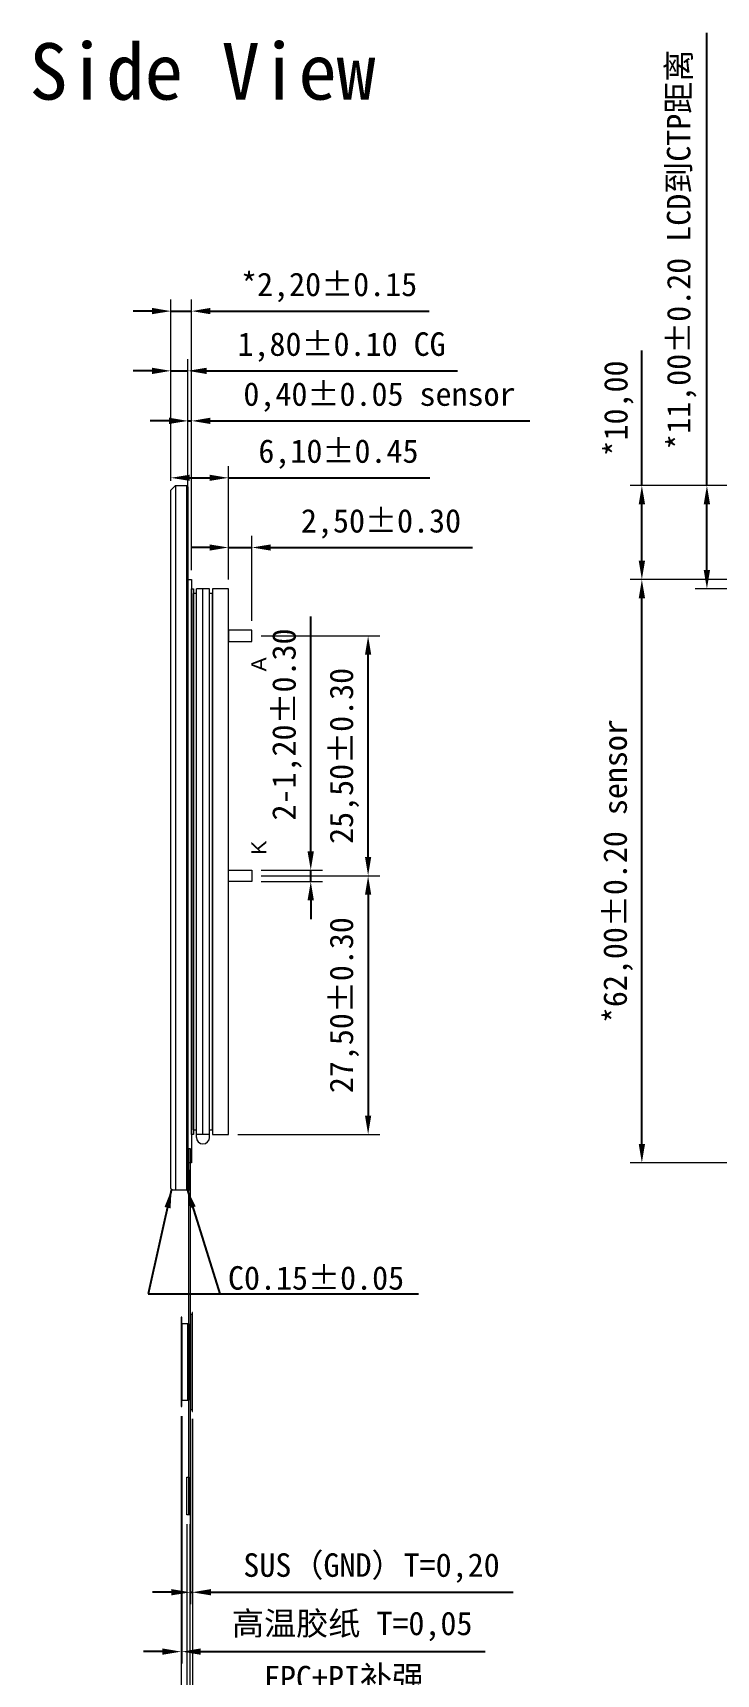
# Model space of a CAD drawing. Header units: millimetres. Extents: x 3549 to 4611, y 2266 to 2831.
# Drawn here: x 3787.5 to 3860.1, y 2617.6 to 2792.1 of the extents above; entities that cross this region are included whole.
import ezdxf

# ---------------------------------------------------------------- set-up
doc = ezdxf.new("R2010")
doc.units = ezdxf.units.MM
for name, color, linetype in [('Adhesive', 2, 'Continuous'), ('Dim', 4, 'Continuous'), ('Mylar', 2, 'Continuous')]:
    doc.layers.add(name, color=color, linetype=linetype)
for name, color, linetype, lineweight in [('BACKLIGHT', 7, 'Continuous', 20), ('Cover Lens', 152, 'Continuous', 0), ('FPC', 30, 'Continuous', 0), ('FPC Stiffener', 7, 'Continuous', 0), ('LCD', 4, 'Continuous', 20), ('OCA', 3, 'Continuous', 0), ('PCB', 102, 'Continuous', 20), ('Sensor', 6, 'Continuous', 0), ('TEXT', 7, 'Continuous', 30)]:
    doc.layers.add(name, color=color, linetype=linetype, lineweight=lineweight)
doc.styles.add('Arial', font='arial.ttf')
doc.styles.add('宋体', font='宋体.ttf')
doc.dimstyles.new('DIM', dxfattribs={"dimtxt": 2.5, "dimasz": 2, "dimexe": 1.25, "dimexo": 1, "dimgap": 1, "dimtad": 1, "dimzin": 1, "dimtxsty": '宋体', "dimcen": 2.5, "dimazin": 0, "dimtfac": 1, "dimtmove": 0, "dimatfit": 3, "dimfxl": 0, "dimlwe": 0, "dimarcsym": 0})

# ---------------------------------------------------------------- blocks, each defined once
blk = doc.blocks.new('*D26')
at = {"layer": 'Defpoints', "color": 0}
for p in [(3852.22, 2733.95), (3868.19, 2733.95), (3868.19, 2671.95)]:
    blk.add_point(p, dxfattribs=at)
at = {"layer": 'Dim', "color": 0, "lineweight": 0}
for p, q in [((3867.19, 2733.95), (3850.97, 2733.95)), ((3867.19, 2671.95), (3850.97, 2671.95))]:
    blk.add_line(p, q, dxfattribs=at)
at = {"layer": 'Dim', "color": 0, "lineweight": -2}
blk.add_line((3852.22, 2673.95), (3852.22, 2731.95), dxfattribs=at)
at = {"layer": 'Dim', "color": 0}
for points in [[(3851.89, 2731.95), (3852.56, 2731.95), (3852.22, 2733.95)], [(3851.89, 2673.95), (3852.56, 2673.95), (3852.22, 2671.95)]]:
    blk.add_solid(points, dxfattribs=at)
at = {"layer": 'Dim', "color": 0, "insert": (3849.7, 2702.95), "char_height": 2.5, "attachment_point": 5, "rotation": 90, "style": '宋体'}
blk.add_mtext('{\\C2;*}62,00%%P0.20 sensor', dxfattribs=at)
blk = doc.blocks.new('*D27')
at = {"layer": 'Defpoints', "color": 0}
for p in [(3852.22, 2743.95), (3864.19, 2743.95), (3868.19, 2733.95)]:
    blk.add_point(p, dxfattribs=at)
at = {"layer": 'Dim', "color": 0, "lineweight": -2}
for p, q in [((3852.22, 2743.95), (3852.22, 2758.31)), ((3852.22, 2735.95), (3852.22, 2741.95))]:
    blk.add_line(p, q, dxfattribs=at)
at = {"layer": 'Dim', "color": 0, "lineweight": 0}
for p, q in [((3863.19, 2743.95), (3850.97, 2743.95)), ((3867.19, 2733.95), (3850.97, 2733.95))]:
    blk.add_line(p, q, dxfattribs=at)
at = {"layer": 'Dim', "color": 0}
for points in [[(3851.89, 2741.95), (3852.56, 2741.95), (3852.22, 2743.95)], [(3851.89, 2735.95), (3852.56, 2735.95), (3852.22, 2733.95)]]:
    blk.add_solid(points, dxfattribs=at)
at = {"layer": 'Dim', "color": 0, "insert": (3849.77, 2752.13), "char_height": 2.5, "attachment_point": 5, "rotation": 90, "style": '宋体'}
blk.add_mtext('{\\C2;*}10,00', dxfattribs=at)
blk = doc.blocks.new('*D29')
at = {"layer": 'Defpoints', "color": 0}
for p in [(3804.41, 2750.81), (3804.01, 2733.95), (3804.41, 2733.95)]:
    blk.add_point(p, dxfattribs=at)
at = {"layer": 'Dim', "color": 0, "lineweight": 0}
for p, q in [((3804.01, 2734.95), (3804.01, 2752.06)), ((3804.41, 2734.95), (3804.41, 2752.06))]:
    blk.add_line(p, q, dxfattribs=at)
at = {"layer": 'Dim', "color": 0, "lineweight": -2}
for p, q in [((3802.01, 2750.81), (3800.01, 2750.81)), ((3804.01, 2750.81), (3804.41, 2750.81)), ((3806.41, 2750.81), (3840.31, 2750.81))]:
    blk.add_line(p, q, dxfattribs=at)
at = {"layer": 'Dim', "color": 0}
for points in [[(3802.01, 2751.15), (3802.01, 2750.48), (3804.01, 2750.81)], [(3806.41, 2751.15), (3806.41, 2750.48), (3804.41, 2750.81)]]:
    blk.add_solid(points, dxfattribs=at)
at = {"layer": 'Dim', "color": 0, "insert": (3824.36, 2753.34), "char_height": 2.5, "attachment_point": 5, "style": '宋体'}
blk.add_mtext('0,40%%P0.05 sensor', dxfattribs=at)
blk = doc.blocks.new('*D30')
at = {"layer": 'Defpoints', "color": 0}
for p in [(3804.01, 2756.13), (3802.21, 2743.45), (3804.01, 2743.8)]:
    blk.add_point(p, dxfattribs=at)
at = {"layer": 'Dim', "color": 0, "lineweight": 0}
for p, q in [((3802.21, 2744.45), (3802.21, 2757.38)), ((3804.01, 2744.8), (3804.01, 2757.38))]:
    blk.add_line(p, q, dxfattribs=at)
at = {"layer": 'Dim', "color": 0, "lineweight": -2}
for p, q in [((3800.21, 2756.13), (3798.21, 2756.13)), ((3802.21, 2756.13), (3804.01, 2756.13)), ((3806.01, 2756.13), (3832.65, 2756.13))]:
    blk.add_line(p, q, dxfattribs=at)
at = {"layer": 'Dim', "color": 0}
for points in [[(3800.21, 2756.46), (3800.21, 2755.79), (3802.21, 2756.13)], [(3806.01, 2756.46), (3806.01, 2755.79), (3804.01, 2756.13)]]:
    blk.add_solid(points, dxfattribs=at)
at = {"layer": 'Dim', "color": 0, "insert": (3820.33, 2758.65), "char_height": 2.5, "attachment_point": 5, "style": '宋体'}
blk.add_mtext('1,80%%P0.10 CG', dxfattribs=at)
blk = doc.blocks.new('*D31')
at = {"layer": 'Defpoints', "color": 0}
for p in [(3804.41, 2762.48), (3802.21, 2743.45), (3804.41, 2733.95)]:
    blk.add_point(p, dxfattribs=at)
at = {"layer": 'Dim', "color": 0, "lineweight": 0}
for p, q in [((3802.21, 2744.45), (3802.21, 2763.73)), ((3804.41, 2734.95), (3804.41, 2763.73))]:
    blk.add_line(p, q, dxfattribs=at)
at = {"layer": 'Dim', "color": 0, "lineweight": -2}
for p, q in [((3800.21, 2762.48), (3798.21, 2762.48)), ((3802.21, 2762.48), (3804.41, 2762.48)), ((3806.41, 2762.48), (3829.62, 2762.48))]:
    blk.add_line(p, q, dxfattribs=at)
at = {"layer": 'Dim', "color": 0}
for points in [[(3800.21, 2762.82), (3800.21, 2762.15), (3802.21, 2762.48)], [(3806.41, 2762.82), (3806.41, 2762.15), (3804.41, 2762.48)]]:
    blk.add_solid(points, dxfattribs=at)
at = {"layer": 'Dim', "color": 0, "insert": (3819.01, 2765), "char_height": 2.5, "attachment_point": 5, "style": '宋体'}
blk.add_mtext('{\\C2;*}2,20%%P0.15', dxfattribs=at)
blk = doc.blocks.new('*D35')
at = {"layer": 'Defpoints', "color": 0}
for p in [(3804.26, 2645.72), (3804.46, 2645.72), (3804.46, 2626.29)]:
    blk.add_point(p, dxfattribs=at)
at = {"layer": 'Dim', "color": 0, "lineweight": 0}
for p, q in [((3804.26, 2644.72), (3804.26, 2625.04)), ((3804.46, 2644.72), (3804.46, 2625.04))]:
    blk.add_line(p, q, dxfattribs=at)
at = {"layer": 'Dim', "color": 0, "lineweight": -2}
for p, q in [((3802.26, 2626.29), (3800.26, 2626.29)), ((3804.26, 2626.29), (3804.46, 2626.29)), ((3806.46, 2626.29), (3838.57, 2626.29))]:
    blk.add_line(p, q, dxfattribs=at)
at = {"layer": 'Dim', "color": 0}
for points in [[(3802.26, 2626.63), (3802.26, 2625.96), (3804.26, 2626.29)], [(3806.46, 2626.63), (3806.46, 2625.96), (3804.46, 2626.29)]]:
    blk.add_solid(points, dxfattribs=at)
at = {"layer": 'Dim', "color": 0, "lineweight": 0, "insert": (3823.51, 2628.86), "char_height": 2.5, "attachment_point": 5, "style": '宋体'}
blk.add_mtext('SUS（GND）T=0,20', dxfattribs=at)
blk = doc.blocks.new('*D36')
at = {"layer": 'Defpoints', "color": 0}
for p in [(3803.31, 2646.02), (3803.36, 2646.02), (3803.36, 2619.98)]:
    blk.add_point(p, dxfattribs=at)
at = {"layer": 'Dim', "color": 0, "lineweight": 0}
for p, q in [((3803.31, 2645.02), (3803.31, 2618.73)), ((3803.36, 2645.02), (3803.36, 2618.73))]:
    blk.add_line(p, q, dxfattribs=at)
at = {"layer": 'Dim', "color": 0, "lineweight": -2}
for p, q in [((3801.31, 2619.98), (3799.31, 2619.98)), ((3803.31, 2619.98), (3803.36, 2619.98)), ((3805.36, 2619.98), (3835.57, 2619.98))]:
    blk.add_line(p, q, dxfattribs=at)
at = {"layer": 'Dim', "color": 0}
for points in [[(3801.31, 2620.32), (3801.31, 2619.65), (3803.31, 2619.98)], [(3805.36, 2620.32), (3805.36, 2619.65), (3803.36, 2619.98)]]:
    blk.add_solid(points, dxfattribs=at)
at = {"layer": 'Dim', "color": 0, "lineweight": 0, "insert": (3821.46, 2622.66), "char_height": 2.5, "attachment_point": 5, "style": '宋体'}
blk.add_mtext('高温胶纸 T=0,05', dxfattribs=at)
blk = doc.blocks.new('*D15')
at = {"layer": 'Defpoints', "color": 0}
for p in [(3803.31, 2646.02), (3804.51, 2645.72), (3804.51, 2604.81)]:
    blk.add_point(p, dxfattribs=at)
at = {"layer": 'Dim', "color": 0, "lineweight": 0}
for p, q in [((3803.31, 2645.02), (3803.31, 2603.56)), ((3804.51, 2644.72), (3804.51, 2603.56))]:
    blk.add_line(p, q, dxfattribs=at)
at = {"layer": 'Dim', "color": 0, "lineweight": -2}
for p, q in [((3801.31, 2604.81), (3799.31, 2604.81)), ((3803.31, 2604.81), (3804.51, 2604.81)), ((3806.51, 2604.81), (3824.52, 2604.81))]:
    blk.add_line(p, q, dxfattribs=at)
at = {"layer": 'Dim', "color": 0}
for points in [[(3801.31, 2605.14), (3801.31, 2604.48), (3803.31, 2604.81)], [(3806.51, 2605.14), (3806.51, 2604.48), (3804.51, 2604.81)]]:
    blk.add_solid(points, dxfattribs=at)
at = {"layer": 'Dim', "color": 0, "lineweight": 0, "insert": (3816.52, 2607.06), "char_height": 2.5, "attachment_point": 5, "style": '宋体'}
blk.add_mtext('{\\C2;*}1.40MAX', dxfattribs=at)
blk = doc.blocks.new('*D37')
at = {"layer": 'Defpoints', "color": 0}
for p in [(3803.91, 2634.52), (3804.21, 2634.52), (3803.91, 2610.01)]:
    blk.add_point(p, dxfattribs=at)
at = {"layer": 'Dim', "color": 0, "lineweight": 0}
for p, q in [((3803.91, 2633.52), (3803.91, 2608.76)), ((3804.21, 2633.52), (3804.21, 2608.76))]:
    blk.add_line(p, q, dxfattribs=at)
at = {"layer": 'Dim', "color": 0, "lineweight": -2}
for p, q in [((3801.91, 2610.01), (3799.91, 2610.01)), ((3803.91, 2610.01), (3804.21, 2610.01)), ((3806.21, 2610.01), (3832.97, 2610.01))]:
    blk.add_line(p, q, dxfattribs=at)
at = {"layer": 'Dim', "color": 0}
for points in [[(3801.91, 2610.34), (3801.91, 2609.67), (3803.91, 2610.01)], [(3806.21, 2610.34), (3806.21, 2609.67), (3804.21, 2610.01)]]:
    blk.add_solid(points, dxfattribs=at)
at = {"layer": 'Dim', "color": 0, "lineweight": 0, "insert": (3820.59, 2614.81), "char_height": 2.5, "attachment_point": 5, "style": '宋体'}
blk.add_mtext('FPC+PI补强\\P{\\C2;*}T=0,30%%P0.03', dxfattribs=at)
blk = doc.blocks.new('*D358')
at = {"layer": 'Defpoints', "color": 0}
for p in [(3859.13, 2743.95), (3871.1, 2743.95), (3870.19, 2732.95)]:
    blk.add_point(p, dxfattribs=at)
at = {"layer": 'LCD', "color": 0, "lineweight": -2}
for p, q in [((3859.13, 2743.95), (3859.13, 2792.06)), ((3859.13, 2734.95), (3859.13, 2741.95))]:
    blk.add_line(p, q, dxfattribs=at)
at = {"layer": 'LCD', "color": 0, "lineweight": 0}
for p, q in [((3870.1, 2743.95), (3857.88, 2743.95)), ((3869.19, 2732.95), (3857.88, 2732.95))]:
    blk.add_line(p, q, dxfattribs=at)
at = {"layer": 'LCD', "color": 0}
for points in [[(3858.79, 2741.95), (3859.46, 2741.95), (3859.13, 2743.95)], [(3858.79, 2734.95), (3859.46, 2734.95), (3859.13, 2732.95)]]:
    blk.add_solid(points, dxfattribs=at)
at = {"layer": 'LCD', "color": 0, "insert": (3856.45, 2769.01), "char_height": 2.5, "attachment_point": 5, "rotation": 90, "style": '宋体'}
blk.add_mtext('{\\C2;*}11,00%%P0.20 LCD到CTP距离', dxfattribs=at)
blk = doc.blocks.new('*D359')
at = {"layer": 'Defpoints', "color": 0}
for p in [(3810.81, 2702.45), (3808.31, 2674.95), (3823.15, 2674.95)]:
    blk.add_point(p, dxfattribs=at)
at = {"layer": 'Dim', "color": 0, "lineweight": 0}
for p, q in [((3811.81, 2702.45), (3824.4, 2702.45)), ((3809.31, 2674.95), (3824.4, 2674.95))]:
    blk.add_line(p, q, dxfattribs=at)
at = {"layer": 'Dim', "color": 0, "lineweight": -2}
blk.add_line((3823.15, 2700.45), (3823.15, 2676.95), dxfattribs=at)
at = {"layer": 'Dim', "color": 0}
for points in [[(3822.82, 2700.45), (3823.48, 2700.45), (3823.15, 2702.45)], [(3822.82, 2676.95), (3823.48, 2676.95), (3823.15, 2674.95)]]:
    blk.add_solid(points, dxfattribs=at)
at = {"layer": 'Dim', "color": 0, "insert": (3820.63, 2688.7), "char_height": 2.5, "attachment_point": 5, "rotation": 90, "style": '宋体'}
blk.add_mtext('27,50%%P0.30', dxfattribs=at)
blk = doc.blocks.new('*D360')
at = {"layer": 'Defpoints', "color": 0}
for p in [(3810.81, 2727.95), (3823.15, 2727.95), (3810.81, 2702.45)]:
    blk.add_point(p, dxfattribs=at)
at = {"layer": 'Dim', "color": 0, "lineweight": 0}
for p, q in [((3811.81, 2727.95), (3824.4, 2727.95)), ((3811.81, 2702.45), (3824.4, 2702.45))]:
    blk.add_line(p, q, dxfattribs=at)
at = {"layer": 'Dim', "color": 0, "lineweight": -2}
blk.add_line((3823.15, 2704.45), (3823.15, 2725.95), dxfattribs=at)
at = {"layer": 'Dim', "color": 0}
for points in [[(3822.82, 2725.95), (3823.48, 2725.95), (3823.15, 2727.95)], [(3822.82, 2704.45), (3823.48, 2704.45), (3823.15, 2702.45)]]:
    blk.add_solid(points, dxfattribs=at)
at = {"layer": 'Dim', "color": 0, "insert": (3820.63, 2715.2), "char_height": 2.5, "attachment_point": 5, "rotation": 90, "style": '宋体'}
blk.add_mtext('25,50%%P0.30', dxfattribs=at)
blk = doc.blocks.new('*D361')
at = {"layer": 'Defpoints', "color": 0}
for p in [(3810.81, 2703.05), (3817.06, 2703.05), (3810.81, 2701.85)]:
    blk.add_point(p, dxfattribs=at)
at = {"layer": 'Dim', "color": 0, "lineweight": -2}
for p, q in [((3817.06, 2705.05), (3817.06, 2730.02)), ((3817.06, 2701.85), (3817.06, 2703.05)), ((3817.06, 2699.85), (3817.06, 2697.85))]:
    blk.add_line(p, q, dxfattribs=at)
at = {"layer": 'Dim', "color": 0, "lineweight": 0}
for p, q in [((3811.81, 2703.05), (3818.31, 2703.05)), ((3811.81, 2701.85), (3818.31, 2701.85))]:
    blk.add_line(p, q, dxfattribs=at)
at = {"layer": 'Dim', "color": 0}
for points in [[(3816.72, 2705.05), (3817.39, 2705.05), (3817.06, 2703.05)], [(3816.72, 2699.85), (3817.39, 2699.85), (3817.06, 2701.85)]]:
    blk.add_solid(points, dxfattribs=at)
at = {"layer": 'Dim', "color": 0, "insert": (3814.53, 2718.54), "char_height": 2.5, "attachment_point": 5, "rotation": 90, "style": '宋体'}
blk.add_mtext('2-1,20%%P0.30', dxfattribs=at)
blk = doc.blocks.new('*D362')
at = {"layer": 'Defpoints', "color": 0}
for p in [(3810.81, 2737.35), (3808.31, 2732.95), (3810.81, 2728.55)]:
    blk.add_point(p, dxfattribs=at)
at = {"layer": 'Dim', "color": 0, "lineweight": 0}
for p, q in [((3808.31, 2733.95), (3808.31, 2738.6)), ((3810.81, 2729.55), (3810.81, 2738.6))]:
    blk.add_line(p, q, dxfattribs=at)
at = {"layer": 'Dim', "color": 0, "lineweight": -2}
for p, q in [((3806.31, 2737.35), (3804.31, 2737.35)), ((3808.31, 2737.35), (3810.81, 2737.35)), ((3812.81, 2737.35), (3834.23, 2737.35))]:
    blk.add_line(p, q, dxfattribs=at)
at = {"layer": 'Dim', "color": 0}
for points in [[(3806.31, 2737.68), (3806.31, 2737.02), (3808.31, 2737.35)], [(3812.81, 2737.68), (3812.81, 2737.02), (3810.81, 2737.35)]]:
    blk.add_solid(points, dxfattribs=at)
at = {"layer": 'Dim', "color": 0, "insert": (3824.52, 2739.87), "char_height": 2.5, "attachment_point": 5, "style": '宋体'}
blk.add_mtext('2,50%%P0.30', dxfattribs=at)
blk = doc.blocks.new('LCDC2')
at = {"layer": 'BACKLIGHT', "lineweight": 15}
blk.add_lwpolyline([(-1.7, 58), (-1.7, 0), (0, 0), (0, 58)], close=True, dxfattribs=at)
at = {"layer": 'LCD', "lineweight": 15}
for p, q in [((-2, 58), (-3.4, 58)), ((-3.4, 0), (-3.4, 58)), ((-2.7, 0), (-2.7, 58)), ((-2, 0), (-2, 58)), ((-3.4, 57.5), (-3.7, 57.5)), ((-3.7, 0.5), (-3.7, 57.5)), ((-1.7, 57.5), (-2, 57.5)), ((-1.7, 0.5), (-1.7, 57.5)), ((-3.7, 0.5), (-3.4, 0.5)), ((-2, 0), (-3.4, 0)), ((-3.4, -0.3), (-3.4, 0)), ((-2, 0.5), (-1.7, 0.5)), ((-2, -0.3), (-2, 0))]:
    blk.add_line(p, q, dxfattribs=at)
blk.add_arc((-2.7, -0.3), 0.7, 180, 0, dxfattribs=at)
at = {"layer": 'PCB', "lineweight": 15}
for points in [[(0, 53.6), (0, 52.4), (2.5, 52.4), (2.5, 53.6)], [(0, 26.9), (0, 28.1), (2.5, 28.1), (2.5, 26.9)]]:
    blk.add_lwpolyline(points, close=True, dxfattribs=at)
blk = doc.blocks.new('*D363')
at = {"layer": 'Defpoints', "color": 0}
for p in [(3808.31, 2744.76), (3802.21, 2743.45), (3808.31, 2732.95)]:
    blk.add_point(p, dxfattribs=at)
at = {"layer": 'LCD', "color": 0, "lineweight": 0}
for p, q in [((3802.21, 2744.45), (3802.21, 2746.01)), ((3808.31, 2733.95), (3808.31, 2746.01))]:
    blk.add_line(p, q, dxfattribs=at)
at = {"layer": 'LCD', "color": 0, "lineweight": -2}
for p, q in [((3804.21, 2744.76), (3806.31, 2744.76)), ((3808.31, 2744.76), (3829.7, 2744.76))]:
    blk.add_line(p, q, dxfattribs=at)
at = {"layer": 'LCD', "color": 0}
for points in [[(3804.21, 2745.09), (3804.21, 2744.43), (3802.21, 2744.76)], [(3806.31, 2745.09), (3806.31, 2744.43), (3808.31, 2744.76)]]:
    blk.add_solid(points, dxfattribs=at)
at = {"layer": 'LCD', "color": 0, "insert": (3820, 2747.28), "char_height": 2.5, "attachment_point": 5, "style": '宋体'}
blk.add_mtext('6,10%%P0.45', dxfattribs=at)

msp = doc.modelspace()

# ---------------------------------------------------------------- hatches: boundary and pattern name
at = {"layer": 'FPC', "lineweight": 0}
msp.add_hatch(color=3, dxfattribs=at).paths.add_polyline_path([(3804.109, 2646.725), (3804.009, 2646.725), (3804.009, 2654.825), (3804.109, 2654.825)])

# ---------------------------------------------------------------- linework, layer by layer
at = {"layer": 'Adhesive'}
msp.add_lwpolyline([(3804.009, 2671.151), (3804.109, 2671.151), (3804.109, 2669.051), (3804.009, 2669.051)], close=True, dxfattribs=at)
at = {"layer": 'Cover Lens'}
for p, q in [((3802.709, 2743.951), (3802.709, 2669.051)), ((3803.859, 2743.951), (3803.859, 2669.051))]:
    msp.add_line(p, q, dxfattribs=at)
msp.add_lwpolyline([(3802.709, 2743.951), (3803.859, 2743.951), (3804.009, 2743.801), (3804.009, 2669.201), (3803.859, 2669.051), (3802.359, 2669.051), (3802.209, 2669.201), (3802.209, 2743.451)], close=True, dxfattribs=at)
at = {"layer": 'FPC', "lineweight": 0}
for points in [[(3804.209, 2634.525), (3804.109, 2634.525), (3804.109, 2673.451), (3804.259, 2673.451), (3804.259, 2637.525), (3804.209, 2637.525)], [(3804.259, 2645.725), (3804.459, 2645.725), (3804.459, 2655.825), (3804.259, 2655.825)], [(3803.359, 2646.725), (3804.009, 2646.725), (3804.009, 2654.825), (3803.359, 2654.825)]]:
    msp.add_lwpolyline(points, close=True, dxfattribs=at)
at = {"layer": 'FPC', "color": 3, "lineweight": 0}
msp.add_lwpolyline([(3804.109, 2646.725), (3804.009, 2646.725), (3804.009, 2654.825), (3804.109, 2654.825)], close=True, dxfattribs=at)
at = {"layer": 'FPC Stiffener', "color": 26, "lineweight": 0}
msp.add_lwpolyline([(3804.109, 2634.525), (3803.909, 2634.525), (3803.909, 2638.525), (3804.109, 2638.525)], close=True, dxfattribs=at)
at = {"layer": 'Mylar', "lineweight": 0}
for points in [[(3804.459, 2645.525), (3804.509, 2645.525), (3804.509, 2656.025), (3804.459, 2656.025)], [(3803.309, 2646.025), (3803.359, 2646.025), (3803.359, 2655.525), (3803.309, 2655.525)]]:
    msp.add_lwpolyline(points, close=True, dxfattribs=at)
at = {"layer": 'OCA'}
msp.add_lwpolyline([(3804.409, 2732.951), (3804.609, 2732.951), (3804.609, 2674.951), (3804.409, 2674.951)], close=True, dxfattribs=at)
at = {"layer": 'Sensor'}
msp.add_lwpolyline([(3804.009, 2733.951), (3804.409, 2733.951), (3804.409, 2671.951), (3804.009, 2671.951)], close=True, dxfattribs=at)

# ---------------------------------------------------------------- block references
at = {"layer": 'LCD'}
msp.add_blockref('LCDC2', (3808.309, 2674.951), dxfattribs=at)

# ---------------------------------------------------------------- texts
at = {"layer": 'Dim', "color": 2, "lineweight": 0, "insert": (3805.539, 2787.906), "char_height": 6, "attachment_point": 5, "style": '宋体'}
msp.add_mtext('Side View', dxfattribs=at)
at = {"layer": 'Dim', "linetype": 'ByBlock', "lineweight": 0, "insert": (3817.622, 2659.687), "char_height": 2.5, "attachment_point": 5, "style": '宋体'}
msp.add_mtext('C0.15%%P0.05', dxfattribs=at)
at = {"layer": 'TEXT', "lineweight": 20, "char_height": 1.6, "width": 35.05464, "attachment_point": 3, "rotation": 90, "style": 'Arial'}
for s, insert in [('A', (3810.734, 2725.671)), ('K', (3810.734, 2706.2))]:
    msp.add_mtext(s, dxfattribs=dict(at, insert=insert))

# ---------------------------------------------------------------- dimensions: what is measured, and where the dimension line sits
at = {"layer": 'Dim'}
for base, p1, p2, text, picture, middle in [((3804.409, 2762.483), (3802.209, 2743.451), (3804.409, 2733.951), '{\\C2;*}<>%%P0.15', '*D31', (3819.013, 2765.004)), ((3804.009, 2756.128), (3802.209, 2743.451), (3804.009, 2743.801), '<>%%P0.10 CG', '*D30', (3820.328, 2758.649)), ((3804.409, 2750.815), (3804.009, 2733.951), (3804.409, 2733.951), '<>%%P0.05 sensor', '*D29', (3824.36, 2753.336)), ((3810.809, 2737.351), (3808.309, 2732.951), (3810.809, 2728.551), '<>%%P0.30', '*D362', (3824.517, 2739.872))]:
    dim = msp.add_linear_dim(base=base, p1=p1, p2=p2, text=text, dimstyle='DIM', dxfattribs=at)
    dim.commit()
    dim.dimension.update_dxf_attribs({"geometry": picture, "text_midpoint": middle})
for base, p1, p2, text, picture, middle in [((3852.223, 2743.951), (3868.193, 2733.951), (3864.193, 2743.951), '{\\C2;*}<>', '*D27', (3849.765, 2752.131)), ((3852.223, 2733.951), (3868.193, 2671.951), (3868.193, 2733.951), '{\\C2;*}<>%%P0.20 sensor', '*D26', (3849.703, 2702.951)), ((3823.151, 2727.951), (3810.809, 2702.451), (3810.809, 2727.951), '<>%%P0.30', '*D360', (3820.63, 2715.201)), ((3823.151, 2674.951), (3810.809, 2702.451), (3808.309, 2674.951), '<>%%P0.30', '*D359', (3820.63, 2688.701))]:
    dim = msp.add_linear_dim(base=base, p1=p1, p2=p2, angle=90, text=text, dimstyle='DIM', dxfattribs=at)
    dim.commit()
    dim.dimension.update_dxf_attribs({"geometry": picture, "text_midpoint": middle})
dim = msp.add_linear_dim(base=(3817.056, 2703.051), p1=(3810.809, 2701.851), p2=(3810.809, 2703.051), angle=90, text='2-<>%%P0.30', dimstyle='DIM', dxfattribs=at)
dim.commit()
dim.dimension.update_dxf_attribs({"geometry": '*D361', "text_midpoint": (3817.056, 2718.537), "dimtype": 160})
at = {"layer": 'Dim', "lineweight": 0}
for base, p1, p2, text, picture, middle in [((3803.359, 2619.984), (3803.309, 2646.025), (3803.359, 2646.025), '高温胶纸 T=<>', '*D36', (3821.463, 2619.984)), ((3804.509, 2604.809), (3803.309, 2646.025), (3804.509, 2645.725), '{\\C2;*}1.40MAX', '*D15', (3816.516, 2604.809)), ((3804.459, 2626.294), (3804.259, 2645.725), (3804.459, 2645.725), 'SUS（GND）T=<>', '*D35', (3823.514, 2626.294)), ((3803.909, 2610.007), (3804.209, 2634.525), (3803.909, 2634.525), 'FPC+PI补强\\P{\\C2;*}T=<>%%P0.03', '*D37', (3820.591, 2610.007))]:
    dim = msp.add_linear_dim(base=base, p1=p1, p2=p2, text=text, dimstyle='DIM', override={"dimtxsty": '宋体'}, dxfattribs=at)
    dim.commit()
    dim.dimension.update_dxf_attribs({"geometry": picture, "text_midpoint": middle, "dimtype": 160})
at = {"layer": 'LCD'}
dim = msp.add_linear_dim(base=(3859.128, 2743.951), p1=(3870.193, 2732.951), p2=(3871.096, 2743.951), angle=90, text='{\\C2;*}<>%%P0.20 LCD到CTP距离', dimstyle='DIM', dxfattribs=at)
dim.commit()
dim.dimension.update_dxf_attribs({"geometry": '*D358', "text_midpoint": (3856.454, 2769.006)})
dim = msp.add_linear_dim(base=(3808.309, 2744.76), p1=(3802.209, 2743.451), p2=(3808.309, 2732.951), text='<>%%P0.45', dimstyle='DIM', dxfattribs=at)
dim.commit()
dim.dimension.update_dxf_attribs({"geometry": '*D363', "text_midpoint": (3820.003, 2747.281)})

# ---------------------------------------------------------------- leaders
at = {"layer": 'Dim', "lineweight": 0}
msp.add_leader([(3802.284, 2669.126), (3799.8, 2657.999), (3828.487, 2657.999)], dimstyle='DIM', override={"dimtxsty": '宋体'}, dxfattribs=at)
msp.add_leader([(3803.934, 2669.126), (3807.397, 2657.999)], dimstyle='DIM', dxfattribs=at)

doc.saveas('drawing.dxf')
